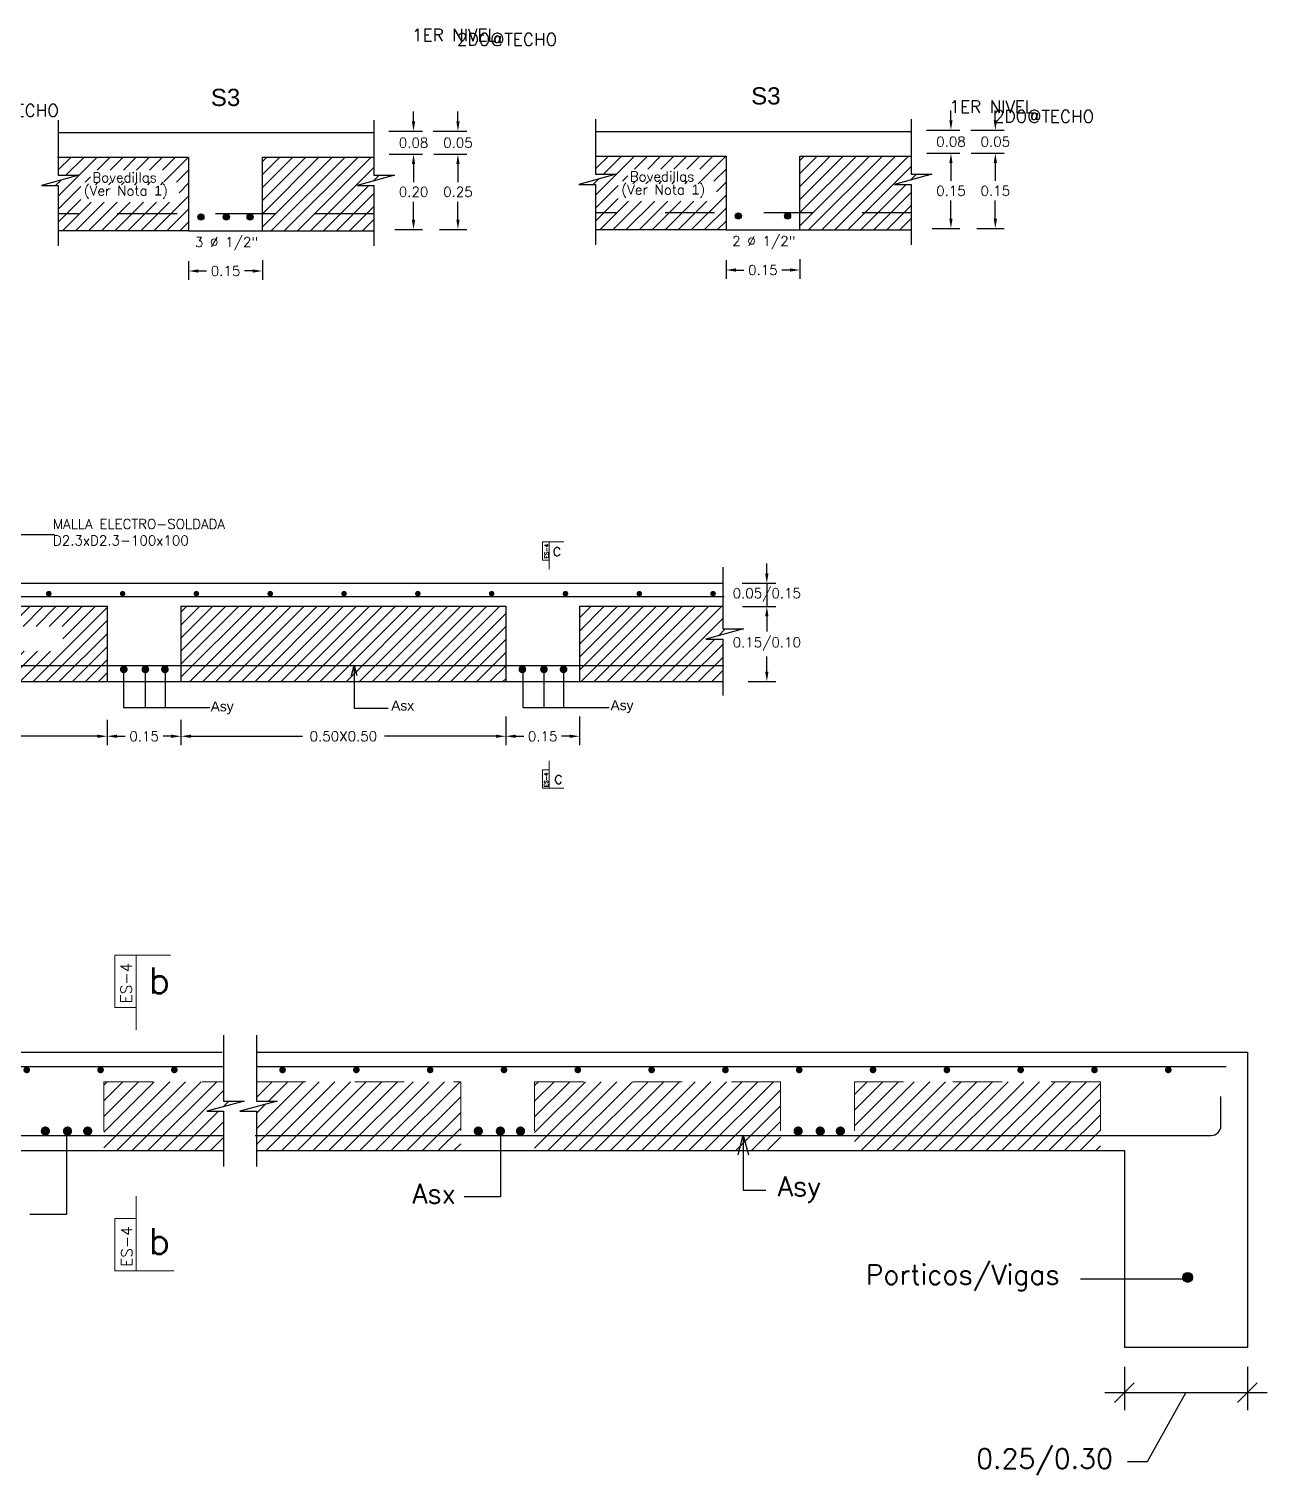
# Model space of a CAD drawing. Header units: metres. Extents: x -44 to 358, y -286 to 66.
# Drawn here: x 6.615 to 9.131, y 15.034 to 17.974 of the extents above; entities that cross this region are included whole.
import ezdxf

# ---------------------------------------------------------------- set-up
doc = ezdxf.new("R2010")
doc.units = ezdxf.units.M
doc.header["$LTSCALE"] = 0.3
doc.header["$PDMODE"] = 3
doc.linetypes.add('HIDDEN', pattern=[9.525, 6.35, -3.175])
doc.linetypes.add('HIDDEN2', pattern=[4.7625, 3.175, -1.5875])
for name, color, linetype in [('ACERO', 5, 'Continuous'), ('BP', 3, 'Continuous'), ('DIMTEXTO', 4, 'Continuous'), ('HATCH MUROS', 8, 'Continuous'), ('TEXTOS', 4, 'Continuous')]:
    doc.layers.add(name, color=color, linetype=linetype)
doc.layers.add('BOVEDILLA', color=8, linetype='Continuous', lineweight=5)
doc.layers.add('DETALLES', color=7, linetype='Continuous', lineweight=20)
doc.styles.add('Arial', font='arial.ttf')
doc.styles.add('SIMPLEX', font='simplex_.ttf', dxfattribs={"height": 0.2})
doc.styles.add('SMPLEX', font='simplex.shx')
doc.dimstyles.new('D-20', dxfattribs={"dimscale": 0.2, "dimtxt": 0.2, "dimasz": 0.2, "dimexe": 0.18, "dimexo": 0.2, "dimgap": 0.1, "dimtad": 0, "dimtih": 1, "dimtoh": 1, "dimzin": 0, "dimdsep": 46, "dimtxsty": 'SMPLEX', "dimblk": 'OBLIQUE', "dimcen": 0.09, "dimdle": 0.2, "dimclrd": 4, "dimclre": 4, "dimclrt": 4, "dimadec": 0, "dimazin": 0, "dimtfac": 1, "dimtofl": 0, "dimtmove": 0, "dimatfit": 3, "dimldrblk": 'OPEN30', "dimfxl": 0.5, "dimfxlon": 1, "dimtolj": 1, "dimtzin": 0, "dimarcsym": 0})
doc.dimstyles.new('DIM-10', dxfattribs={"dimscale": 0.1, "dimtxt": 0.2, "dimasz": 0.2, "dimexe": 0.2, "dimexo": 0.2, "dimgap": 0.1, "dimtad": 0, "dimtih": 1, "dimtoh": 1, "dimzin": 0, "dimdsep": 46, "dimtxsty": 'SMPLEX', "dimblk": 'OBLIQUE', "dimcen": 0.2, "dimclrd": 4, "dimclre": 4, "dimclrt": 4, "dimadec": 0, "dimazin": 0, "dimtfac": 1, "dimtmove": 0, "dimatfit": 3, "dimldrblk": 'OPEN30', "dimfxl": 0.5, "dimfxlon": 1, "dimtolj": 1, "dimtzin": 0, "dimarcsym": 0})
doc.dimstyles.new('DIM10', dxfattribs={"dimscale": 0.1, "dimtxt": 0.2, "dimasz": 0.2, "dimexe": 0.18, "dimexo": 0.0625, "dimgap": 0.1, "dimtad": 0, "dimtih": 1, "dimtoh": 1, "dimzin": 0, "dimdsep": 46, "dimtxsty": 'SIMPLEX', "dimcen": 0.09, "dimclrd": 4, "dimclre": 4, "dimclrt": 4, "dimadec": 0, "dimazin": 0, "dimtfac": 1, "dimtofl": 0, "dimtmove": 0, "dimatfit": 3, "dimfxl": 0.5, "dimfxlon": 1, "dimtolj": 1, "dimtzin": 0, "dimarcsym": 0})
pattern_1 = [(45, (-874.77337, 823.370226), (-0.01325825215, 0.01325825215), [])]
pattern_2 = [(45, (-430.49897, 157.154448), (-0.0159099026, 0.0159099026), [])]

# ---------------------------------------------------------------- blocks, each defined once
blk = doc.blocks.new('*D485')
at = {"layer": 'DEFPOINTS', "color": 0, "transparency": 16777216}
for p in [(6.9397, 17.5085), (7.0897, 17.5101), (7.0897, 17.482)]:
    blk.add_point(p, dxfattribs=at)
at = {"layer": 'DIMTEXTO', "color": 4, "lineweight": -2, "transparency": 16777216}
for p, q in [((6.9397, 17.5022), (6.9397, 17.464)), ((7.0897, 17.5038), (7.0897, 17.464)), ((6.9597, 17.482), (6.9761, 17.482)), ((7.0697, 17.482), (7.0532, 17.482))]:
    blk.add_line(p, q, dxfattribs=at)
at = {"layer": 'DIMTEXTO', "color": 4, "transparency": 16777216}
for points in [[(6.9597, 17.4853), (6.9597, 17.4786), (6.9397, 17.482)], [(7.0697, 17.4853), (7.0697, 17.4786), (7.0897, 17.482)]]:
    blk.add_solid(points, dxfattribs=at)
at = {"layer": 'DIMTEXTO', "color": 4, "transparency": 16777216, "insert": (7.0147, 17.482), "char_height": 0.02, "attachment_point": 5, "style": 'SMPLEX'}
blk.add_mtext('\\A1;0.15', dxfattribs=at)
blk = doc.blocks.new('_OBLIQUE')
at = {"color": 0, "linetype": 'ByBlock'}
blk.add_line((-0.5, -0.5), (0.5, 0.5), dxfattribs=at)
blk = doc.blocks.new('*D139')
at = {"layer": 'DEFPOINTS', "color": 0, "transparency": 16777216}
for p in [(8.0318, 17.5105), (8.1818, 17.5121), (8.1818, 17.484)]:
    blk.add_point(p, dxfattribs=at)
at = {"layer": 'DIMTEXTO', "color": 4, "lineweight": -2, "transparency": 16777216}
for p, q in [((8.0318, 17.5043), (8.0318, 17.466)), ((8.1818, 17.5059), (8.1818, 17.466)), ((8.0518, 17.484), (8.0682, 17.484)), ((8.1618, 17.484), (8.1453, 17.484))]:
    blk.add_line(p, q, dxfattribs=at)
at = {"layer": 'DIMTEXTO', "color": 4, "transparency": 16777216}
for points in [[(8.0518, 17.4874), (8.0518, 17.4807), (8.0318, 17.484)], [(8.1618, 17.4874), (8.1618, 17.4807), (8.1818, 17.484)]]:
    blk.add_solid(points, dxfattribs=at)
at = {"layer": 'DIMTEXTO', "color": 4, "transparency": 16777216, "insert": (8.1068, 17.484), "char_height": 0.02, "attachment_point": 5, "style": 'SMPLEX'}
blk.add_mtext('\\A1;0.15', dxfattribs=at)
blk = doc.blocks.new('*D141')
at = {"layer": 'DEFPOINTS', "color": 0, "transparency": 16777216}
for p in [(6.9242, 16.576), (7.5842, 16.5823), (7.5842, 16.536)]:
    blk.add_point(p, dxfattribs=at)
at = {"layer": 'DIMTEXTO', "color": 4, "lineweight": -2, "transparency": 16777216}
for p, q in [((6.9242, 16.5697), (6.9242, 16.518)), ((7.5842, 16.5761), (7.5842, 16.518)), ((6.9442, 16.536), (7.1709, 16.536)), ((7.5642, 16.536), (7.3375, 16.536))]:
    blk.add_line(p, q, dxfattribs=at)
at = {"layer": 'DIMTEXTO', "color": 4, "transparency": 16777216}
for points in [[(6.9442, 16.5393), (6.9442, 16.5327), (6.9242, 16.536)], [(7.5642, 16.5393), (7.5642, 16.5327), (7.5842, 16.536)]]:
    blk.add_solid(points, dxfattribs=at)
at = {"layer": 'DIMTEXTO', "color": 4, "transparency": 16777216, "insert": (7.2542, 16.536), "char_height": 0.02, "attachment_point": 5, "style": 'SMPLEX'}
blk.add_mtext('\\A1;0.50X0.50', dxfattribs=at)
blk = doc.blocks.new('*D142')
at = {"layer": 'DEFPOINTS', "color": 0, "transparency": 16777216}
for p in [(6.1142, 16.5733), (6.7742, 16.576), (6.7742, 16.536)]:
    blk.add_point(p, dxfattribs=at)
at = {"layer": 'DIMTEXTO', "color": 4, "lineweight": -2, "transparency": 16777216}
for p, q in [((6.1142, 16.5671), (6.1142, 16.518)), ((6.7742, 16.5697), (6.7742, 16.518)), ((6.1342, 16.536), (6.3609, 16.536)), ((6.7542, 16.536), (6.5275, 16.536))]:
    blk.add_line(p, q, dxfattribs=at)
at = {"layer": 'DIMTEXTO', "color": 4, "transparency": 16777216}
for points in [[(6.1342, 16.5393), (6.1342, 16.5327), (6.1142, 16.536)], [(6.7542, 16.5393), (6.7542, 16.5327), (6.7742, 16.536)]]:
    blk.add_solid(points, dxfattribs=at)
at = {"layer": 'DIMTEXTO', "color": 4, "transparency": 16777216, "insert": (6.4442, 16.536), "char_height": 0.02, "attachment_point": 5, "style": 'SMPLEX'}
blk.add_mtext('\\A1;0.50X0.50', dxfattribs=at)
blk = doc.blocks.new('*D144')
at = {"layer": 'DEFPOINTS', "color": 0, "transparency": 16777216}
for p in [(6.7742, 16.576), (6.9242, 16.576), (6.9242, 16.536)]:
    blk.add_point(p, dxfattribs=at)
at = {"layer": 'DIMTEXTO', "color": 4, "lineweight": -2, "transparency": 16777216}
for p, q in [((6.7742, 16.5697), (6.7742, 16.518)), ((6.9242, 16.5697), (6.9242, 16.518)), ((6.7942, 16.536), (6.8106, 16.536)), ((6.9042, 16.536), (6.8878, 16.536))]:
    blk.add_line(p, q, dxfattribs=at)
at = {"layer": 'DIMTEXTO', "color": 4, "transparency": 16777216}
for points in [[(6.7942, 16.5393), (6.7942, 16.5327), (6.7742, 16.536)], [(6.9042, 16.5393), (6.9042, 16.5327), (6.9242, 16.536)]]:
    blk.add_solid(points, dxfattribs=at)
at = {"layer": 'DIMTEXTO', "color": 4, "transparency": 16777216, "insert": (6.8492, 16.536), "char_height": 0.02, "attachment_point": 5, "style": 'SMPLEX'}
blk.add_mtext('\\A1;0.15', dxfattribs=at)
blk = doc.blocks.new('*D145')
at = {"layer": 'DEFPOINTS', "color": 0, "transparency": 16777216}
for p in [(7.5842, 16.5823), (7.7342, 16.5823), (7.7342, 16.536)]:
    blk.add_point(p, dxfattribs=at)
at = {"layer": 'DIMTEXTO', "color": 4, "lineweight": -2, "transparency": 16777216}
for p, q in [((7.5842, 16.5761), (7.5842, 16.518)), ((7.7342, 16.5761), (7.7342, 16.518)), ((7.6042, 16.536), (7.6206, 16.536)), ((7.7142, 16.536), (7.6978, 16.536))]:
    blk.add_line(p, q, dxfattribs=at)
at = {"layer": 'DIMTEXTO', "color": 4, "transparency": 16777216}
for points in [[(7.6042, 16.5393), (7.6042, 16.5327), (7.5842, 16.536)], [(7.7142, 16.5393), (7.7142, 16.5327), (7.7342, 16.536)]]:
    blk.add_solid(points, dxfattribs=at)
at = {"layer": 'DIMTEXTO', "color": 4, "transparency": 16777216, "insert": (7.6592, 16.536), "char_height": 0.02, "attachment_point": 5, "style": 'SMPLEX'}
blk.add_mtext('\\A1;0.15', dxfattribs=at)
blk = doc.blocks.new('_Open30')
at = {"color": 0, "lineweight": -2}
for p, q in [((-1, 0.268), (0, 0)), ((0, 0), (-1, -0.268)), ((0, 0), (-1, 0))]:
    blk.add_line(p, q, dxfattribs=at)
blk = doc.blocks.new('*D146')
at = {"layer": 'DEFPOINTS', "color": 0, "transparency": 16777216}
for p in [(8.8413, 15.2936), (9.0913, 15.2936), (9.0913, 15.2015)]:
    blk.add_point(p, dxfattribs=at)
at = {"layer": 'DIMTEXTO', "color": 4, "lineweight": -2, "transparency": 16777216}
for p, q in [((8.8413, 15.2536), (8.8413, 15.1655)), ((9.0913, 15.2536), (9.0913, 15.1655)), ((8.8013, 15.2015), (9.1313, 15.2015)), ((8.9663, 15.2015), (8.8877, 15.0605)), ((8.8877, 15.0605), (8.8477, 15.0605))]:
    blk.add_line(p, q, dxfattribs=at)
at = {"layer": 'DIMTEXTO', "color": 4, "lineweight": -2, "transparency": 16777216, "xscale": 0.04000000000000001, "yscale": 0.04000000000000001, "zscale": 0.04000000000000001, "rotation": 180}
blk.add_blockref('_OBLIQUE', (8.8413, 15.2015), dxfattribs=at)
at = {"layer": 'DIMTEXTO', "color": 4, "lineweight": -2, "transparency": 16777216, "xscale": 0.04000000000000001, "yscale": 0.04000000000000001, "zscale": 0.04000000000000001}
blk.add_blockref('_OBLIQUE', (9.0913, 15.2015), dxfattribs=at)
at = {"layer": 'DIMTEXTO', "color": 4, "transparency": 16777216, "insert": (8.6791, 15.0605), "char_height": 0.04, "attachment_point": 5, "style": 'SMPLEX'}
blk.add_mtext('\\A1;0.25/0.30', dxfattribs=at)
blk = doc.blocks.new('*D148')
at = {"layer": 'DIMTEXTO', "color": 4, "lineweight": -2, "transparency": 16777216}
for p, q in [((8.1147, 16.867), (8.1147, 16.887)), ((8.0647, 16.847), (8.1327, 16.847)), ((8.0655, 16.8), (8.1327, 16.8)), ((8.1147, 16.78), (8.1147, 16.76))]:
    blk.add_line(p, q, dxfattribs=at)
at = {"layer": 'DIMTEXTO', "color": 4, "transparency": 16777216, "insert": (8.1147, 16.8235), "char_height": 0.02, "attachment_point": 5, "style": 'SMPLEX', "bg_fill": 3, "box_fill_scale": 1.1, "bg_fill_color": 256, "bg_fill_true_color": 13158600, "bg_fill_transparency": 0}
blk.add_mtext('\\A1;0.05/0.15', dxfattribs=at)
at = {"layer": 'DEFPOINTS', "color": 0, "transparency": 16777216}
for p in [(8.0546, 16.847), (8.0592, 16.8), (8.1147, 16.8)]:
    blk.add_point(p, dxfattribs=at)
at = {"layer": 'DIMTEXTO', "color": 4, "lineweight": -2, "transparency": 16777216}
blk.add_line((8.1147, 16.847), (8.1147, 16.8), dxfattribs=at)
at = {"layer": 'DIMTEXTO', "color": 4, "transparency": 16777216}
for points in [[(8.1114, 16.867), (8.1181, 16.867), (8.1147, 16.847)], [(8.1114, 16.78), (8.1181, 16.78), (8.1147, 16.8)]]:
    blk.add_solid(points, dxfattribs=at)
blk = doc.blocks.new('*D149')
at = {"layer": 'DEFPOINTS', "color": 0, "transparency": 16777216}
for p in [(8.0592, 16.8), (8.0706, 16.6472), (8.1147, 16.6472)]:
    blk.add_point(p, dxfattribs=at)
at = {"layer": 'DIMTEXTO', "color": 4, "lineweight": -2, "transparency": 16777216}
for p, q in [((8.0655, 16.8), (8.1327, 16.8)), ((8.1147, 16.78), (8.1147, 16.7489)), ((8.1147, 16.6672), (8.1147, 16.6984)), ((8.0769, 16.6472), (8.1327, 16.6472))]:
    blk.add_line(p, q, dxfattribs=at)
at = {"layer": 'DIMTEXTO', "color": 4, "transparency": 16777216}
for points in [[(8.1114, 16.78), (8.1181, 16.78), (8.1147, 16.8)], [(8.1114, 16.6672), (8.1181, 16.6672), (8.1147, 16.6472)]]:
    blk.add_solid(points, dxfattribs=at)
at = {"layer": 'DIMTEXTO', "color": 4, "transparency": 16777216, "insert": (8.1147, 16.7236), "char_height": 0.02, "attachment_point": 5, "style": 'SMPLEX'}
blk.add_mtext('\\A1;0.15/0.10', dxfattribs=at)
blk = doc.blocks.new('*D177')
at = {"layer": 'DEFPOINTS', "color": 0, "transparency": 16777216}
for p in [(8.4287, 17.7684), (8.4333, 17.7214), (8.4889, 17.7214)]:
    blk.add_point(p, dxfattribs=at)
at = {"layer": 'DIMTEXTO', "color": 4, "lineweight": -2, "transparency": 16777216}
for p, q in [((8.4889, 17.7884), (8.4889, 17.8084)), ((8.4389, 17.7684), (8.5069, 17.7684)), ((8.4396, 17.7214), (8.5069, 17.7214)), ((8.4889, 17.7014), (8.4889, 17.6814))]:
    blk.add_line(p, q, dxfattribs=at)
at = {"layer": 'DIMTEXTO', "color": 4, "transparency": 16777216}
for points in [[(8.4856, 17.7884), (8.4922, 17.7884), (8.4889, 17.7684)], [(8.4856, 17.7014), (8.4922, 17.7014), (8.4889, 17.7214)]]:
    blk.add_solid(points, dxfattribs=at)
at = {"layer": 'DIMTEXTO', "color": 4, "transparency": 16777216, "insert": (8.4889, 17.7449), "char_height": 0.02, "attachment_point": 5, "style": 'SMPLEX'}
blk.add_mtext('\\A1;0.08', dxfattribs=at)
blk = doc.blocks.new('*D178')
at = {"layer": 'DEFPOINTS', "color": 0, "transparency": 16777216}
for p in [(8.4333, 17.7214), (8.4448, 17.5686), (8.4889, 17.5686)]:
    blk.add_point(p, dxfattribs=at)
at = {"layer": 'DIMTEXTO', "color": 4, "lineweight": -2, "transparency": 16777216}
for p, q in [((8.4396, 17.7214), (8.5069, 17.7214)), ((8.4889, 17.7014), (8.4889, 17.665)), ((8.4889, 17.5886), (8.4889, 17.625)), ((8.451, 17.5686), (8.5069, 17.5686))]:
    blk.add_line(p, q, dxfattribs=at)
at = {"layer": 'DIMTEXTO', "color": 4, "transparency": 16777216}
for points in [[(8.4856, 17.7014), (8.4922, 17.7014), (8.4889, 17.7214)], [(8.4856, 17.5886), (8.4922, 17.5886), (8.4889, 17.5686)]]:
    blk.add_solid(points, dxfattribs=at)
at = {"layer": 'DIMTEXTO', "color": 4, "transparency": 16777216, "insert": (8.4889, 17.645), "char_height": 0.02, "attachment_point": 5, "style": 'SMPLEX'}
blk.add_mtext('\\A1;0.15', dxfattribs=at)
blk = doc.blocks.new('*D179')
at = {"layer": 'DEFPOINTS', "color": 0, "transparency": 16777216}
for p in [(8.519, 17.7684), (8.5236, 17.7214), (8.5791, 17.7214)]:
    blk.add_point(p, dxfattribs=at)
at = {"layer": 'DIMTEXTO', "color": 4, "lineweight": -2, "transparency": 16777216}
for p, q in [((8.5791, 17.7884), (8.5791, 17.8084)), ((8.5291, 17.7684), (8.5971, 17.7684)), ((8.5299, 17.7214), (8.5971, 17.7214)), ((8.5791, 17.7014), (8.5791, 17.6814))]:
    blk.add_line(p, q, dxfattribs=at)
at = {"layer": 'DIMTEXTO', "color": 4, "transparency": 16777216}
for points in [[(8.5758, 17.7884), (8.5825, 17.7884), (8.5791, 17.7684)], [(8.5758, 17.7014), (8.5825, 17.7014), (8.5791, 17.7214)]]:
    blk.add_solid(points, dxfattribs=at)
at = {"layer": 'DIMTEXTO', "color": 4, "transparency": 16777216, "insert": (8.5791, 17.7449), "char_height": 0.02, "attachment_point": 5, "style": 'SMPLEX'}
blk.add_mtext('\\A1;0.05', dxfattribs=at)
blk = doc.blocks.new('*D180')
at = {"layer": 'DEFPOINTS', "color": 0, "transparency": 16777216}
for p in [(8.5236, 17.7214), (8.535, 17.5686), (8.5791, 17.5686)]:
    blk.add_point(p, dxfattribs=at)
at = {"layer": 'DIMTEXTO', "color": 4, "lineweight": -2, "transparency": 16777216}
for p, q in [((8.5299, 17.7214), (8.5971, 17.7214)), ((8.5791, 17.7014), (8.5791, 17.665)), ((8.5791, 17.5886), (8.5791, 17.625)), ((8.5413, 17.5686), (8.5971, 17.5686))]:
    blk.add_line(p, q, dxfattribs=at)
at = {"layer": 'DIMTEXTO', "color": 4, "transparency": 16777216}
for points in [[(8.5758, 17.7014), (8.5825, 17.7014), (8.5791, 17.7214)], [(8.5758, 17.5886), (8.5825, 17.5886), (8.5791, 17.5686)]]:
    blk.add_solid(points, dxfattribs=at)
at = {"layer": 'DIMTEXTO', "color": 4, "transparency": 16777216, "insert": (8.5791, 17.645), "char_height": 0.02, "attachment_point": 5, "style": 'SMPLEX'}
blk.add_mtext('\\A1;0.15', dxfattribs=at)
blk = doc.blocks.new('*D181')
at = {"layer": 'DEFPOINTS', "color": 0, "transparency": 16777216}
for p in [(7.3366, 17.7663), (7.3412, 17.7193), (7.3968, 17.7193)]:
    blk.add_point(p, dxfattribs=at)
at = {"layer": 'DIMTEXTO', "color": 4, "lineweight": -2, "transparency": 16777216}
for p, q in [((7.3968, 17.7863), (7.3968, 17.8063)), ((7.3468, 17.7663), (7.4148, 17.7663)), ((7.3475, 17.7193), (7.4148, 17.7193)), ((7.3968, 17.6993), (7.3968, 17.6793))]:
    blk.add_line(p, q, dxfattribs=at)
at = {"layer": 'DIMTEXTO', "color": 4, "transparency": 16777216}
for points in [[(7.3934, 17.7863), (7.4001, 17.7863), (7.3968, 17.7663)], [(7.3934, 17.6993), (7.4001, 17.6993), (7.3968, 17.7193)]]:
    blk.add_solid(points, dxfattribs=at)
at = {"layer": 'DIMTEXTO', "color": 4, "transparency": 16777216, "insert": (7.3968, 17.7428), "char_height": 0.02, "attachment_point": 5, "style": 'SMPLEX'}
blk.add_mtext('\\A1;0.08', dxfattribs=at)
blk = doc.blocks.new('*D182')
at = {"layer": 'DEFPOINTS', "color": 0, "transparency": 16777216}
for p in [(7.3412, 17.7193), (7.3527, 17.5665), (7.3968, 17.5665)]:
    blk.add_point(p, dxfattribs=at)
at = {"layer": 'DIMTEXTO', "color": 4, "lineweight": -2, "transparency": 16777216}
for p, q in [((7.3475, 17.7193), (7.4148, 17.7193)), ((7.3968, 17.6993), (7.3968, 17.6629)), ((7.3968, 17.5865), (7.3968, 17.6229)), ((7.3589, 17.5665), (7.4148, 17.5665))]:
    blk.add_line(p, q, dxfattribs=at)
at = {"layer": 'DIMTEXTO', "color": 4, "transparency": 16777216}
for points in [[(7.3934, 17.6993), (7.4001, 17.6993), (7.3968, 17.7193)], [(7.3934, 17.5865), (7.4001, 17.5865), (7.3968, 17.5665)]]:
    blk.add_solid(points, dxfattribs=at)
at = {"layer": 'DIMTEXTO', "color": 4, "transparency": 16777216, "insert": (7.3968, 17.6429), "char_height": 0.02, "attachment_point": 5, "style": 'SMPLEX'}
blk.add_mtext('\\A1;0.20', dxfattribs=at)
blk = doc.blocks.new('*D183')
at = {"layer": 'DEFPOINTS', "color": 0, "transparency": 16777216}
for p in [(7.4269, 17.7663), (7.4315, 17.7193), (7.487, 17.7193)]:
    blk.add_point(p, dxfattribs=at)
at = {"layer": 'DIMTEXTO', "color": 4, "lineweight": -2, "transparency": 16777216}
for p, q in [((7.487, 17.7863), (7.487, 17.8063)), ((7.437, 17.7663), (7.505, 17.7663)), ((7.4377, 17.7193), (7.505, 17.7193)), ((7.487, 17.6993), (7.487, 17.6793))]:
    blk.add_line(p, q, dxfattribs=at)
at = {"layer": 'DIMTEXTO', "color": 4, "transparency": 16777216}
for points in [[(7.4837, 17.7863), (7.4904, 17.7863), (7.487, 17.7663)], [(7.4837, 17.6993), (7.4904, 17.6993), (7.487, 17.7193)]]:
    blk.add_solid(points, dxfattribs=at)
at = {"layer": 'DIMTEXTO', "color": 4, "transparency": 16777216, "insert": (7.487, 17.7428), "char_height": 0.02, "attachment_point": 5, "style": 'SMPLEX'}
blk.add_mtext('\\A1;0.05', dxfattribs=at)
blk = doc.blocks.new('*D184')
at = {"layer": 'DEFPOINTS', "color": 0, "transparency": 16777216}
for p in [(7.4315, 17.7193), (7.4429, 17.5665), (7.487, 17.5665)]:
    blk.add_point(p, dxfattribs=at)
at = {"layer": 'DIMTEXTO', "color": 4, "lineweight": -2, "transparency": 16777216}
for p, q in [((7.4377, 17.7193), (7.505, 17.7193)), ((7.487, 17.6993), (7.487, 17.6629)), ((7.487, 17.5865), (7.487, 17.6229)), ((7.4492, 17.5665), (7.505, 17.5665))]:
    blk.add_line(p, q, dxfattribs=at)
at = {"layer": 'DIMTEXTO', "color": 4, "transparency": 16777216}
for points in [[(7.4837, 17.6993), (7.4904, 17.6993), (7.487, 17.7193)], [(7.4837, 17.5865), (7.4904, 17.5865), (7.487, 17.5665)]]:
    blk.add_solid(points, dxfattribs=at)
at = {"layer": 'DIMTEXTO', "color": 4, "transparency": 16777216, "insert": (7.487, 17.6429), "char_height": 0.02, "attachment_point": 5, "style": 'SMPLEX'}
blk.add_mtext('\\A1;0.25', dxfattribs=at)

msp = doc.modelspace()

# ---------------------------------------------------------------- hatches: boundary and pattern name
at = {"layer": 'ACERO'}
h = msp.add_hatch(color=256, dxfattribs=at)
edge = h.paths.add_edge_path()
edge.add_arc((6.9646559, 17.5919939), 0.00625, 0, 360)
h = msp.add_hatch(color=256, dxfattribs=at)
edge = h.paths.add_edge_path()
edge.add_arc((7.0162711, 17.5919939), 0.00625, 0, 360)
h = msp.add_hatch(color=256, dxfattribs=at)
edge = h.paths.add_edge_path()
edge.add_arc((7.0646559, 17.5919939), 0.00625, 0, 360)
h = msp.add_hatch(color=256, dxfattribs=at)
edge = h.paths.add_edge_path()
edge.add_arc((8.0567773, 17.5940666), 0.00625, 0, 360)
h = msp.add_hatch(color=256, dxfattribs=at)
edge = h.paths.add_edge_path()
edge.add_arc((8.1567773, 17.5940666), 0.00625, 0, 360)
at = {"layer": 'DIMTEXTO'}
msp.add_hatch(color=256, dxfattribs=at).paths.add_polyline_path([(8.9598799, 15.4356514, 1), (8.9798799, 15.4356514, 1)])
at = {"layer": 'HATCH MUROS'}
h = msp.add_hatch(dxfattribs=at)
h.set_pattern_fill('ANSI31', color=8, scale=0.15, style=0)
h.set_pattern_definition([(45, (-874.870892, 828.186476), (-0.01325825215, 0.01325825215), [])])
h.paths.add_polyline_path([(6.6747208, 17.7134939), (6.6747208, 17.6766061), (6.7167576, 17.6766061), (6.6405658, 17.6556186), (6.6747208, 17.6556186), (6.6747208, 17.5634939), (6.9396559, 17.5634939), (6.9396559, 17.7134939)])
h.paths.add_polyline_path([(7.0896559, 17.5634939), (7.3161926, 17.5634939), (7.3161926, 17.6556186), (7.2820376, 17.6556186), (7.3582294, 17.6766061), (7.3161926, 17.6766061), (7.3161926, 17.7134939), (7.0896559, 17.7134939)])
h.paths.add_polyline_path([(6.7399841, 17.6871758), (6.8890317, 17.6871758), (6.8890317, 17.6571758), (6.7399841, 17.6571758)], flags=16)
h.paths.add_polyline_path([(6.7206092, 17.662296), (6.9201487, 17.662296), (6.9201487, 17.6218198), (6.7206092, 17.6218198)], flags=16)
h = msp.add_hatch(dxfattribs=at)
h.set_pattern_fill('ANSI31', color=8, scale=0.15, style=0)
h.set_pattern_definition([(45, (-873.778771, 828.18855), (-0.01325825215, 0.01325825215), [])])
h.paths.add_polyline_path([(7.7668422, 17.7155666), (7.7668422, 17.6786789), (7.808879, 17.6786789), (7.7326872, 17.6576914), (7.7668422, 17.6576914), (7.7668422, 17.5655666), (8.0317773, 17.5655666), (8.0317773, 17.7155666)])
h.paths.add_polyline_path([(8.1817773, 17.5655666), (8.408314, 17.5655666), (8.408314, 17.6576914), (8.374159, 17.6576914), (8.4503508, 17.6786789), (8.408314, 17.6786789), (8.408314, 17.7155666), (8.1817773, 17.7155666)])
h.paths.add_polyline_path([(7.8321055, 17.6892485), (7.9811531, 17.6892485), (7.9811531, 17.6592485), (7.8321055, 17.6592485)], flags=16)
h.paths.add_polyline_path([(7.8127306, 17.6643687), (8.01227, 17.6643687), (8.01227, 17.6238925), (7.8127306, 17.6238925)], flags=16)
h = msp.add_hatch(dxfattribs=at)
h.set_pattern_fill('ANSI31', color=8, scale=0.15, style=0)
h.set_pattern_definition(pattern_1)
h.paths.add_polyline_path([(6.1141977, 16.800229), (6.1141977, 16.6799413), (6.7741977, 16.6799413), (6.7741977, 16.800229)])
h.paths.add_polyline_path([(6.1141977, 16.647229), (6.7741977, 16.647229), (6.7741977, 16.6799413), (6.1141977, 16.6799413)])
h.paths.add_polyline_path([(6.227328, 16.7592735), (6.6838952, 16.7592735), (6.6838952, 16.7086783), (6.227328, 16.7086783)], flags=16)
h = msp.add_hatch(dxfattribs=at)
h.set_pattern_fill('ANSI31', color=8, scale=0.15, style=0)
h.set_pattern_definition(pattern_1)
h.paths.add_polyline_path([(6.9241977, 16.647229), (7.5841977, 16.647229), (7.5841977, 16.6549413), (6.9241977, 16.6549413)])
h.paths.add_polyline_path([(7.5841977, 16.800229), (6.9241977, 16.800229), (6.9241977, 16.6549413), (7.5841977, 16.6549413)])
h = msp.add_hatch(dxfattribs=at)
h.set_pattern_fill('ANSI31', color=8, scale=0.15, style=0)
h.set_pattern_definition(pattern_1)
h.paths.add_polyline_path([(8.0250408, 16.6799413), (8.0250408, 16.7334176), (7.9908857, 16.7334176), (8.0670775, 16.7544052), (8.0250408, 16.7544052), (8.0250408, 16.800229), (7.7341977, 16.800229), (7.7341977, 16.6799413)])
h.paths.add_polyline_path([(8.0250408, 16.6799413), (7.7341977, 16.6799413), (7.7341977, 16.647229), (8.0250408, 16.647229)])
h = msp.add_hatch(dxfattribs=at)
h.set_pattern_fill('ANSI31', color=8, scale=0.18, style=0)
h.set_pattern_definition([(45, (-430.49897, 157.171618), (-0.0159099026, 0.0159099026), [])])
h.paths.add_polyline_path([(7.0108159, 15.7240458), (7.0108159, 15.7733933), (6.9766608, 15.7733933), (7.0528526, 15.7943809), (7.0108159, 15.7943809), (7.0108159, 15.8336237), (6.7670776, 15.8336237), (6.7670776, 15.7240458)])
h.paths.add_polyline_path([(6.7670776, 15.6936237), (7.0108159, 15.6936237), (7.0108159, 15.7240458), (6.7670776, 15.7240458)])
h = msp.add_hatch(dxfattribs=at)
h.set_pattern_fill('ANSI31', color=8, scale=0.18, style=0)
h.set_pattern_definition(pattern_2)
h.paths.add_polyline_path([(7.4928052, 15.7242033), (7.4928052, 15.8336237), (7.0776728, 15.8336237), (7.0776728, 15.7943809), (7.1197095, 15.7943809), (7.0435177, 15.7733933), (7.0776728, 15.7733933), (7.0776728, 15.7242033)])
h.paths.add_polyline_path([(7.0776728, 15.6936237), (7.4928052, 15.6936237), (7.4928052, 15.7242033), (7.0776728, 15.7242033)])
h = msp.add_hatch(dxfattribs=at)
h.set_pattern_fill('ANSI31', color=8, scale=0.18, style=0)
h.set_pattern_definition(pattern_2)
h.paths.add_polyline_path([(8.1428052, 15.7242033), (8.1428052, 15.8336237), (7.6428052, 15.8336237), (7.6428052, 15.7242033)])
h.paths.add_polyline_path([(7.6428052, 15.6936237), (8.1428052, 15.6936237), (8.1428052, 15.7242033), (7.6428052, 15.7242033)])
h = msp.add_hatch(dxfattribs=at)
h.set_pattern_fill('ANSI31', color=8, scale=0.18, style=0)
h.set_pattern_definition(pattern_2)
h.paths.add_polyline_path([(8.7928052, 15.7242033), (8.7928052, 15.8336237), (8.2928052, 15.8336237), (8.2928052, 15.7242033)])
h.paths.add_polyline_path([(8.2928052, 15.6936237), (8.7928052, 15.6936237), (8.7928052, 15.7242033), (8.2928052, 15.7242033)])

# ---------------------------------------------------------------- linework, layer by layer
for p, q in [((6.6747208, 17.7634939), (7.3161926, 17.7634939)), ((7.7668422, 17.7655666), (8.408314, 17.7655666)), ((6.6734242, 17.7134939), (6.9396559, 17.7134939)), ((6.9396559, 17.7134939), (6.9396559, 17.5634939)), ((7.0896559, 17.5634939), (7.0896559, 17.7134939)), ((7.0896559, 17.7134939), (7.3161926, 17.7134939)), ((7.7655455, 17.7155666), (8.0317773, 17.7155666)), ((8.0317773, 17.7155666), (8.0317773, 17.5655666)), ((8.1817773, 17.5655666), (8.1817773, 17.7155666)), ((8.1817773, 17.7155666), (8.408314, 17.7155666)), ((6.9396559, 17.5634939), (6.6747208, 17.5634939)), ((6.9396559, 17.5634939), (7.0896559, 17.5634939)), ((7.0896559, 17.5634939), (7.3161926, 17.5634939)), ((8.0317773, 17.5655666), (7.7668422, 17.5655666)), ((8.0317773, 17.5655666), (8.1817773, 17.5655666)), ((8.1817773, 17.5655666), (8.408314, 17.5655666)), ((5.711224, 16.847229), (8.0250408, 16.847229)), ((6.1141977, 16.800229), (6.7741977, 16.800229)), ((6.7741977, 16.800229), (6.7741977, 16.647229)), ((6.9241977, 16.800229), (7.5841977, 16.800229)), ((6.9241977, 16.800229), (6.9241977, 16.647229)), ((7.5841977, 16.800229), (7.5841977, 16.647229)), ((7.7341977, 16.800229), (8.0250408, 16.800229)), ((7.7341977, 16.800229), (7.7341977, 16.647229)), ((5.7121148, 16.647229), (8.0250408, 16.647229)), ((4.3493068, 15.8936237), (7.0075702, 15.8936237)), ((7.0776728, 15.8936237), (9.0913169, 15.8936237)), ((9.0913169, 15.8936237), (9.0913169, 15.2936237)), ((4.7403244, 15.6936237), (7.0108159, 15.6936237)), ((7.0776728, 15.6936237), (8.8413169, 15.6936237)), ((8.8413169, 15.6936237), (8.8413169, 15.2936237)), ((8.8413169, 15.2936237), (9.0913169, 15.2936237))]:
    msp.add_line(p, q)
at = {"layer": 'ACERO', "linetype": 'HIDDEN', "ltscale": 0.0004}
for p, q in [((7.2945243, 17.5981608), (6.674512, 17.5981608)), ((7.3161926, 17.5981608), (6.6747208, 17.5981608)), ((8.408314, 17.6002336), (7.7668422, 17.6002336))]:
    msp.add_line(p, q, dxfattribs=at)
at = {"layer": 'ACERO'}
for p, q in [((5.7121148, 16.820229), (8.0280952, 16.820229)), ((4.3526313, 15.8648458), (7.0108159, 15.8648458)), ((7.0783636, 15.8648458), (9.047963, 15.8648458)), ((9.0376472, 15.7442033), (9.0376472, 15.8036384)), ((4.3526313, 15.7240458), (7.0108159, 15.7240458)), ((7.0748505, 15.7242033), (9.0176472, 15.7242033))]:
    msp.add_line(p, q, dxfattribs=at)
at = {"layer": 'ACERO', "ltscale": 0.15}
msp.add_line((5.7121148, 16.6799413), (8.0274306, 16.6799413), dxfattribs=at)
at = {"layer": 'ACERO'}
for points, const_width in [([(6.6527034, 16.8259404, 1), (6.6583284, 16.8259404, 1)], 0.005625), ([(6.8027034, 16.8259404, 1), (6.8083284, 16.8259404, 1)], 0.005625), ([(6.9527034, 16.8259404, 1), (6.9583284, 16.8259404, 1)], 0.005625), ([(7.1027034, 16.8259404, 1), (7.1083284, 16.8259404, 1)], 0.005625), ([(7.2527034, 16.8259404, 1), (7.2583284, 16.8259404, 1)], 0.005625), ([(7.4027034, 16.8259404, 1), (7.4083284, 16.8259404, 1)], 0.005625), ([(7.5527034, 16.8259404, 1), (7.5583284, 16.8259404, 1)], 0.005625), ([(7.7027034, 16.8259404, 1), (7.7083284, 16.8259404, 1)], 0.005625), ([(7.8527034, 16.8259404, 1), (7.8583284, 16.8259404, 1)], 0.005625), ([(8.0027034, 16.8259404, 1), (8.0083284, 16.8259404, 1)], 0.005625), ([(6.8040044, 16.6720312, 1), (6.8118169, 16.6720312, 1)], 0.0078125), ([(6.847845, 16.6720312, 1), (6.8556575, 16.6720312, 1)], 0.0078125), ([(6.8877013, 16.6720312, 1), (6.8955138, 16.6720312, 1)], 0.0078125), ([(7.6140044, 16.6720312, 1), (7.6218169, 16.6720312, 1)], 0.0078125), ([(7.657845, 16.6720312, 1), (7.6656575, 16.6720312, 1)], 0.0078125), ([(7.6977013, 16.6720312, 1), (7.7055138, 16.6720312, 1)], 0.0078125), ([(6.6073636, 15.8575631, 1), (6.6141136, 15.8575631, 1)], 0.00675), ([(6.7573636, 15.8575631, 1), (6.7641136, 15.8575631, 1)], 0.00675), ([(6.9073636, 15.8575631, 1), (6.9141136, 15.8575631, 1)], 0.00675), ([(7.1272235, 15.8575631, 1), (7.1339735, 15.8575631, 1)], 0.00675), ([(7.2772235, 15.8575631, 1), (7.2839735, 15.8575631, 1)], 0.00675), ([(7.4272235, 15.8575631, 1), (7.4339735, 15.8575631, 1)], 0.00675), ([(7.5772235, 15.8575631, 1), (7.5839735, 15.8575631, 1)], 0.00675), ([(7.7272235, 15.8575631, 1), (7.7339735, 15.8575631, 1)], 0.00675), ([(7.8772235, 15.8575631, 1), (7.8839735, 15.8575631, 1)], 0.00675), ([(8.0272235, 15.8575631, 1), (8.0339735, 15.8575631, 1)], 0.00675), ([(8.1772235, 15.8575631, 1), (8.1839735, 15.8575631, 1)], 0.00675), ([(8.3272235, 15.8575631, 1), (8.3339735, 15.8575631, 1)], 0.00675), ([(8.4772235, 15.8575631, 1), (8.4839735, 15.8575631, 1)], 0.00675), ([(8.6272235, 15.8575631, 1), (8.6339735, 15.8575631, 1)], 0.00675), ([(8.7772235, 15.8575631, 1), (8.7839735, 15.8575631, 1)], 0.00675), ([(8.9272235, 15.8575631, 1), (8.9339735, 15.8575631, 1)], 0.00675), ([(6.6439136, 15.7332182, 1), (6.6532886, 15.7332182, 1)], 0.009375), ([(6.6888673, 15.7332182, 1), (6.6982423, 15.7332182, 1)], 0.009375), ([(6.7298298, 15.7332182, 1), (6.7392048, 15.7332182, 1)], 0.009375), ([(7.5236412, 15.7332182, 1), (7.5330162, 15.7332182, 1)], 0.009375), ([(7.5685948, 15.7332182, 1), (7.5779698, 15.7332182, 1)], 0.009375), ([(7.6095573, 15.7332182, 1), (7.6189323, 15.7332182, 1)], 0.009375), ([(8.1736412, 15.7332182, 1), (8.1830162, 15.7332182, 1)], 0.009375), ([(8.2185948, 15.7332182, 1), (8.2279698, 15.7332182, 1)], 0.009375), ([(8.2595573, 15.7332182, 1), (8.2689323, 15.7332182, 1)], 0.009375)]:
    msp.add_lwpolyline(points, format="xyb", close=True, dxfattribs=dict(at, const_width=const_width))
for centre in [(6.9646559, 17.5919939), (7.0162711, 17.5919939), (7.0646559, 17.5919939), (8.0567773, 17.5940666), (8.1567773, 17.5940666)]:
    msp.add_circle(centre, 0.00625, dxfattribs=at)
msp.add_arc((9.0176472, 15.7442033), 0.02, 270, 0, dxfattribs=at)
at = {"layer": 'BOVEDILLA', "color": 8, "linetype": 'HIDDEN2', "ltscale": 0.0005}
for p, q in [((6.7670776, 15.8336237), (7.0108159, 15.8336237)), ((6.7670776, 15.8336237), (6.7670776, 15.6936237)), ((7.0776728, 15.8336237), (7.4928052, 15.8336237)), ((7.4928052, 15.8336237), (7.4928052, 15.6936237)), ((7.6428052, 15.8336237), (8.1428052, 15.8336237)), ((7.6428052, 15.8336237), (7.6428052, 15.6936237)), ((8.1428052, 15.8336237), (8.1428052, 15.6936237)), ((8.2928052, 15.8336237), (8.2928052, 15.6936237)), ((8.2928052, 15.8336237), (8.7928052, 15.8336237)), ((8.7928052, 15.8336237), (8.7928052, 15.6936237))]:
    msp.add_line(p, q, dxfattribs=at)
at = {"layer": 'BP'}
for points in [[(7.7668422, 17.7908316), (7.7668422, 17.6786789), (7.808879, 17.6786789), (7.7326872, 17.6576914), (7.7668422, 17.6576914), (7.7668422, 17.534993)], [(7.7668422, 17.7908316), (7.7668422, 17.6786789), (7.808879, 17.6786789), (7.7326872, 17.6576914), (7.7668422, 17.6576914), (7.7668422, 17.534993)], [(8.408314, 17.7908316), (8.408314, 17.6786789), (8.4503508, 17.6786789), (8.374159, 17.6576914), (8.408314, 17.6576914), (8.408314, 17.534993)], [(8.408314, 17.7908316), (8.408314, 17.6786789), (8.4503508, 17.6786789), (8.374159, 17.6576914), (8.408314, 17.6576914), (8.408314, 17.534993)], [(6.6747208, 17.7883435), (6.6747208, 17.6766061), (6.7167576, 17.6766061), (6.6405658, 17.6556186), (6.6747208, 17.6556186), (6.6747208, 17.5329202)], [(6.6747208, 17.7883435), (6.6747208, 17.6766061), (6.7167576, 17.6766061), (6.6405658, 17.6556186), (6.6747208, 17.6556186), (6.6747208, 17.5329202)], [(7.3161926, 17.7887588), (7.3161926, 17.6766061), (7.3582294, 17.6766061), (7.2820376, 17.6556186), (7.3161926, 17.6556186), (7.3161926, 17.5329202)], [(7.3161926, 17.7887588), (7.3161926, 17.6766061), (7.3582294, 17.6766061), (7.2820376, 17.6556186), (7.3161926, 17.6556186), (7.3161926, 17.5329202)], [(6.5100485, 16.8274503), (6.5100485, 16.9461858), (6.66684, 16.9461858)], [(6.5100485, 16.8274503), (6.5100485, 16.9461858), (6.66684, 16.9461858)], [(8.0250408, 16.8796005), (8.0250408, 16.7544052), (8.0670775, 16.7544052), (7.9908857, 16.7334176), (8.0250408, 16.7334176), (8.0250408, 16.6186201)], [(8.0250408, 16.8796005), (8.0250408, 16.7544052), (8.0670775, 16.7544052), (7.9908857, 16.7334176), (8.0250408, 16.7334176), (8.0250408, 16.6186201)], [(6.8074426, 16.6733865), (6.8074426, 16.5947943), (6.9827036, 16.5947943)], [(6.8074426, 16.6733865), (6.8074426, 16.5947943), (6.9827036, 16.5947943)], [(6.851561, 16.6757044), (6.851561, 16.5947943)], [(6.851561, 16.6757044), (6.851561, 16.5947943)], [(7.6187495, 16.6733865), (7.6187495, 16.5944657), (7.7940105, 16.5944657)], [(7.6187495, 16.6733865), (7.6187495, 16.5944657), (7.7940105, 16.5944657)], [(7.6614149, 16.6757044), (7.6614149, 16.5944657)], [(7.6614149, 16.6757044), (7.6614149, 16.5944657)], [(6.8920798, 16.6710686), (6.8920798, 16.5947943)], [(6.8920798, 16.6710686), (6.8920798, 16.5947943)], [(7.7015635, 16.6710686), (7.7015635, 16.5944657)], [(7.7015635, 16.6710686), (7.7015635, 16.5944657)], [(7.0108159, 15.9285372), (7.0108159, 15.7943809), (7.0528526, 15.7943809), (6.9766608, 15.7733933), (7.0108159, 15.7733933), (7.0108159, 15.6611002)], [(7.0108159, 15.9285372), (7.0108159, 15.7943809), (7.0528526, 15.7943809), (6.9766608, 15.7733933), (7.0108159, 15.7733933), (7.0108159, 15.6611002)], [(7.0776728, 15.9285372), (7.0776728, 15.7943809), (7.1197095, 15.7943809), (7.0435177, 15.7733933), (7.0776728, 15.7733933), (7.0776728, 15.6611002)], [(7.0776728, 15.9285372), (7.0776728, 15.7943809), (7.1197095, 15.7943809), (7.0435177, 15.7733933), (7.0776728, 15.7733933), (7.0776728, 15.6611002)], [(8.9689201, 15.4319915), (8.7521452, 15.4319915)], [(8.9689201, 15.4319915), (8.7521452, 15.4319915)]]:
    msp.add_lwpolyline(points, dxfattribs=at)
at = {"layer": 'DETALLES', "color": 6, "linetype": 'Continuous', "ltscale": 0.01}
for p, q in [((7.7020716, 16.9315996), (7.6723556, 16.9315996)), ((7.7020716, 16.4305045), (7.6723556, 16.4305045)), ((6.9026281, 16.0906709), (6.8330691, 16.0906709)), ((6.909738, 15.4491677), (6.8331847, 15.4491677))]:
    msp.add_line(p, q, dxfattribs=at)
at = {"layer": 'DETALLES', "color": 5, "linetype": 'Continuous', "ltscale": 0.01}
for p, q in [((7.6723556, 16.8758522), (7.6723556, 16.9315996)), ((7.6723556, 16.486252), (7.6723556, 16.4305045)), ((6.8330691, 15.9387738), (6.8330691, 16.0906709)), ((6.8331847, 15.4491677), (6.8331847, 15.6010648))]:
    msp.add_line(p, q, dxfattribs=at)
at = {"layer": 'DETALLES', "color": 8, "linetype": 'Continuous', "ltscale": 0.01}
for points in [[(7.6588481, 16.8943649), (7.6723556, 16.8943649), (7.6723556, 16.9315996), (7.6588481, 16.9315996)], [(7.6588481, 16.4677393), (7.6723556, 16.4677393), (7.6723556, 16.4305045), (7.6588481, 16.4305045)], [(6.7894078, 15.98447), (6.8330691, 15.98447), (6.8330691, 16.0906709), (6.7894078, 16.0906709)], [(6.7895234, 15.4491677), (6.8331847, 15.4491677), (6.8331847, 15.5553686), (6.7895234, 15.5553686)]]:
    msp.add_lwpolyline(points, close=True, dxfattribs=at)
at = {"layer": 'DIMTEXTO', "color": 4}
for points in [[(6.6913017, 15.7220116), (6.6913017, 15.5635984), (6.6172889, 15.5635984)], [(7.5733631, 15.7220116), (7.5733631, 15.5997544), (7.4993503, 15.5997544)]]:
    msp.add_lwpolyline(points, dxfattribs=at)
at = {"layer": 'DIMTEXTO'}
msp.add_circle((8.9698799, 15.4356514), 0.01, dxfattribs=at)

# ---------------------------------------------------------------- texts
at = {"color": 4, "insert": (8.1805823, 15.6143463), "char_height": 0.04, "attachment_point": 5, "style": 'SIMPLEX'}
msp.add_mtext('Asy', dxfattribs=at)
at = {"layer": 'DIMTEXTO', "color": 4, "attachment_point": 4}
for s, insert, char_height, style in [('1ER NIVEL', (7.3938287, 17.9616937), 0.025, 'SIMPLEX'), ('2DO@TECHO', (7.4850911, 17.9527996), 0.025, 'SIMPLEX'), ('{\\fArial|b0|i0|c161|p34;S}3', (6.9848556, 17.834677), 0.035, 'Arial'), ('S3', (8.082869, 17.8378183), 0.035, 'Arial'), ('2DO@TECHO', (6.472614, 17.8083977), 0.025, 'SIMPLEX'), ('1ER NIVEL', (8.4859501, 17.8160963), 0.025, 'SIMPLEX'), ('2DO@TECHO', (8.5764047, 17.7962951), 0.025, 'SIMPLEX'), ('Bovedillas', (6.7440743, 17.6721758), 0.02, 'SIMPLEX'), ('Bovedillas', (7.8361956, 17.6742485), 0.02, 'SIMPLEX'), ('(Ver Nota {\\fSansSerif|b0|i0|c2|p2;1})', (6.7268191, 17.6420579), 0.02, 'SIMPLEX'), ('(Ver Nota {\\fSansSerif|b0|i0|c2|p2;1})', (7.8189404, 17.6441306), 0.02, 'SIMPLEX'), ('3 %%C 1/2"', (6.952371, 17.5374828), 0.02, 'SIMPLEX'), ('2 %%C 1/2"', (8.0443347, 17.5395556), 0.02, 'SIMPLEX'), ('MALLA ELECTRO-SOLDADA\\PD2.3xD2.3-100x100', (6.6639705, 16.950773), 0.02, 'SIMPLEX'), ('c', (7.678542, 16.9153969), 0.025, 'SIMPLEX'), ('{\\fSansSerif|b0|i0|c2|p2;Asy}', (6.9845052, 16.5935601), 0.02, 'SIMPLEX'), ('{\\fSansSerif|b0|i0|c2|p2;Asx}', (7.3513792, 16.5981307), 0.02, 'SIMPLEX'), ('{\\fSansSerif|b0|i0|c2|p2;Asy}', (7.7971547, 16.595965), 0.02, 'SIMPLEX'), ('c', (7.6814426, 16.4520218), 0.025, 'SIMPLEX')]:
    msp.add_mtext(s, dxfattribs=dict(at, insert=insert, char_height=char_height, style=style))
at = {"layer": 'DIMTEXTO', "color": 4, "char_height": 0.0081, "attachment_point": 4, "rotation": 90, "style": 'SIMPLEX'}
for insert in [(7.6670118, 16.8975025), (7.6663323, 16.4327996)]:
    msp.add_mtext('ES-4', dxfattribs=dict(at, insert=insert))
at = {"layer": 'DIMTEXTO', "linetype": 'Continuous', "char_height": 0.02258471, "attachment_point": 4, "rotation": 90, "style": 'SIMPLEX'}
for insert in [(6.8128202, 15.993004), (6.8139482, 15.457275)]:
    msp.add_mtext('ES-4', dxfattribs=dict(at, insert=insert))
at = {"layer": 'DIMTEXTO', "linetype": 'Continuous', "char_height": 0.0528297, "attachment_point": 4, "style": 'SIMPLEX'}
for insert in [(6.858716, 16.039621), (6.8588316, 15.5092573)]:
    msp.add_mtext('b', dxfattribs=dict(at, insert=insert))
at = {"layer": 'TEXTOS', "color": 4, "char_height": 0.04, "attachment_point": 5, "style": 'SIMPLEX'}
for s, insert in [('Asx', (7.4385522, 15.606153)), ('Porticos/Vigas', (8.512686, 15.4348556))]:
    msp.add_mtext(s, dxfattribs=dict(at, insert=insert))

# ---------------------------------------------------------------- dimensions: what is measured, and where the dimension line sits
at = {"layer": 'DIMTEXTO'}
for base, p1, p2, text, override, picture, middle in [((7.3967649, 17.7192955), (7.3366265, 17.7662955), (7.3412253, 17.7192955), '0.08', {"dimtxsty": 'SMPLEX', "dimtmove": 1}, '*D181', (7.3967649, 17.7427955)), ((7.4870199, 17.7192955), (7.4268815, 17.7662955), (7.4314802, 17.7192955), '0.05', {"dimtxsty": 'SMPLEX', "dimtmove": 1}, '*D183', (7.4870199, 17.7427955)), ((8.4888863, 17.7213683), (8.4287479, 17.7683683), (8.4333467, 17.7213683), '0.08', {"dimtxsty": 'SMPLEX', "dimtmove": 1}, '*D177', (8.4888863, 17.7448683)), ((8.5791413, 17.7213683), (8.5190029, 17.7683683), (8.5236016, 17.7213683), '0.05', {"dimtxsty": 'SMPLEX', "dimtmove": 1}, '*D179', (8.5791413, 17.7448683)), ((7.3967649, 17.5664939), (7.3412253, 17.7192955), (7.3526523, 17.5664939), '0.20', {"dimtxsty": 'SMPLEX', "dimtmove": 1}, '*D182', (7.3967649, 17.6428947)), ((7.4870199, 17.5664939), (7.4314802, 17.7192955), (7.4429072, 17.5664939), '0.25', {"dimtxsty": 'SMPLEX'}, '*D184', (7.4870199, 17.6428947)), ((8.4888863, 17.5685666), (8.4333467, 17.7213683), (8.4447737, 17.5685666), '0.15', {"dimtxsty": 'SMPLEX', "dimtmove": 1}, '*D178', (8.4888863, 17.6449674)), ((8.5791413, 17.5685666), (8.5236016, 17.7213683), (8.5350286, 17.5685666), '0.15', {"dimtxsty": 'SMPLEX'}, '*D180', (8.5791413, 17.6449674))]:
    dim = msp.add_linear_dim(base=base, p1=p1, p2=p2, angle=90, text=text, dimstyle='DIM10', override=override, dxfattribs=at)
    dim.commit()
    dim.dimension.update_dxf_attribs({"geometry": picture, "text_midpoint": middle})
for base, p1, p2, picture, middle in [((7.0896559, 17.4819727), (6.9396559, 17.5084519), (7.0896559, 17.5100635), '*D485', (7.0146559, 17.4819727)), ((8.1817773, 17.4840455), (8.0317773, 17.5105246), (8.1817773, 17.5121363), '*D139', (8.1067773, 17.4840455)), ((6.9241977, 16.5360165), (6.7741977, 16.5759612), (6.9241977, 16.5759639), '*D144', (6.8491977, 16.5360165)), ((7.7341977, 16.5360165), (7.5841977, 16.5823433), (7.7341977, 16.5823433), '*D145', (7.6591977, 16.5360165))]:
    dim = msp.add_linear_dim(base=base, p1=p1, p2=p2, dimstyle='DIM10', override={"dimtxsty": 'SMPLEX', "dimblk1": 'OBLIQUE', "dimblk2": 'OBLIQUE'}, dxfattribs=at)
    dim.commit()
    dim.dimension.update_dxf_attribs({"geometry": picture, "text_midpoint": middle})
for base, p1, p2, picture, middle in [((6.7741977, 16.5360165), (6.1141977, 16.5733436), (6.7741977, 16.5759612), '*D142', (6.4441977, 16.5360165)), ((7.5841977, 16.5360165), (6.9241977, 16.5759639), (7.5841977, 16.5823433), '*D141', (7.2541977, 16.5360165))]:
    dim = msp.add_linear_dim(base=base, p1=p1, p2=p2, text='0.50X0.50', dimstyle='DIM10', override={"dimtxsty": 'SMPLEX', "dimblk1": 'OBLIQUE', "dimblk2": 'OBLIQUE'}, dxfattribs=at)
    dim.commit()
    dim.dimension.update_dxf_attribs({"geometry": picture, "text_midpoint": middle})
dim = msp.add_linear_dim(base=(9.0913169, 15.2015201), p1=(8.8413169, 15.2936237), p2=(9.0913169, 15.2936237), text='<>/0.30', dimstyle='D-20', override={"dimtmove": 1}, dxfattribs=at)
dim.commit()
dim.dimension.update_dxf_attribs({"geometry": '*D146', "text_midpoint": (8.8277042, 15.0604679), "dimtype": 160})

# ---------------------------------------------------------------- leaders
at = {"color": 4}
msp.add_leader([(7.2761773, 16.6797805), (7.2761773, 16.593214), (7.3451093, 16.593214)], dimstyle='DIM-10', override={"dimgap": 0.1, "dimtad": 0}, dxfattribs=at)
at = {"color": 1}
msp.add_leader([(8.066878, 15.7250401), (8.066878, 15.6133922), (8.1128065, 15.6133922)], dimstyle='D-20', override={"dimgap": 0.1, "dimtad": 0}, dxfattribs=at)

# ---------------------------------------------------------------- next in the draw order: dimensions: what is measured, and where the dimension line sits
at = {"layer": 'DIMTEXTO'}
dim = msp.add_linear_dim(base=(8.1147441, 16.8000307), p1=(8.0546057, 16.8470307), p2=(8.0592044, 16.8000307), angle=90, text='0.05/0.15', dimstyle='DIM10', override={"dimtxsty": 'SMPLEX', "dimtmove": 1, "dimtfill": 1}, dxfattribs=at)
dim.commit()
dim.dimension.update_dxf_attribs({"geometry": '*D148', "text_midpoint": (8.1147441, 16.8235307), "dimtype": 160})

# ---------------------------------------------------------------- next in the draw order: dimensions: what is measured, and where the dimension line sits
dim = msp.add_linear_dim(base=(8.1147441, 16.647229), p1=(8.0592044, 16.8000307), p2=(8.0706314, 16.647229), angle=90, text='0.15/0.10', dimstyle='DIM10', override={"dimtxsty": 'SMPLEX', "dimtmove": 1}, dxfattribs=at)
dim.commit()
dim.dimension.update_dxf_attribs({"geometry": '*D149', "text_midpoint": (8.1147441, 16.7236298)})

doc.saveas('drawing.dxf')
